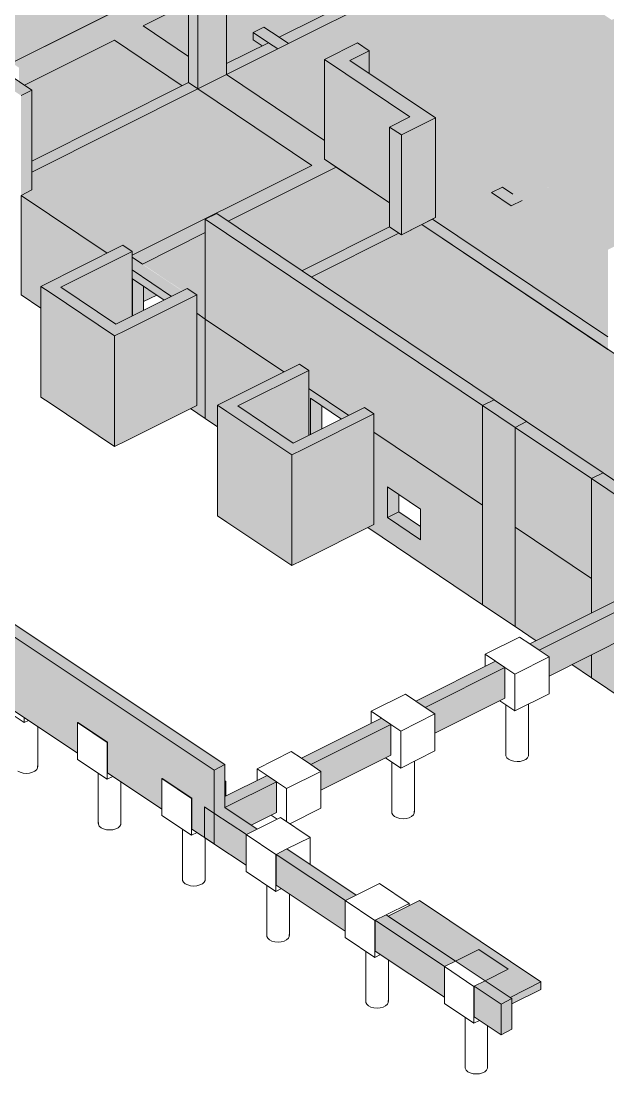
# Model space of a CAD drawing. Extents: x -2131 to 52870, y -3196 to 88043.
# Drawn here: x 15005 to 15783, y 63354 to 64750 of the extents above; entities that cross this region are included whole.
import ezdxf

# ---------------------------------------------------------------- set-up
doc = ezdxf.new("R2010")
doc.units = 0
for name, color, linetype, lineweight in [('A-FLOR', 7, 'Continuous', 25), ('S-BEAM', 7, 'Continuous', 25), ('S-COLS', 7, 'Continuous', 25), ('S-FNDN', 7, 'Continuous', 25)]:
    doc.layers.add(name, color=color, linetype=linetype, lineweight=lineweight)

msp = doc.modelspace()

# ---------------------------------------------------------------- hatches: boundary and pattern name
at = {"layer": 'A-FLOR', "true_color": 0xbfbfbf}
h = msp.add_hatch(color=9, dxfattribs=at)
h.paths.add_polyline_path([(15845.018, 64104.938), (16107.247, 64236.205), (16107.247, 64354.914), (15887.116, 64244.724), (15536.484, 64480.121), (15509.426, 64466.576), (15506.203, 64468.74), (15389.864, 64410.505), (15836.826, 64110.437)], flags=0)
h.paths.add_polyline_path([(17008.205, 64287.275), (17008.205, 64398.183), (17016.142, 64402.156), (16823.813, 64531.272), (16823.813, 64411.066), (16958.71, 64320.503)], flags=0)
h.paths.add_polyline_path([(16874.891, 64906.312), (16874.893, 64906.312), (16860.663, 64915.864)], flags=0)
h.paths.add_polyline_path([(16238.207, 64301.761), (16648.794, 64507.294), (16648.794, 64639.472), (16666.96, 64648.565), (16779.746, 64572.846), (16985.996, 64676.092), (16985.996, 64808.263), (17004.161, 64817.356), (17116.942, 64741.641), (17118.795, 64742.569), (17003.464, 64819.994), (16984.713, 64810.608), (16945.387, 64837.009), (16926.316, 64827.463), (16913.357, 64836.162), (16951.181, 64855.096), (16917.373, 64877.792), (16890.884, 64864.532), (16848.403, 64893.052), (16874.891, 64906.312), (16860.664, 64915.863), (16860.663, 64915.864), (16860.663, 64915.865), (16837.136, 64931.66), (16814.43, 64920.295), (16749.402, 64963.952), (16772.107, 64975.317), (16765.903, 64979.482), (16750.755, 64971.899), (16737.684, 64980.675), (16752.832, 64988.257), (16697.978, 65025.083), (16682.83, 65017.501), (16669.759, 65026.276), (16684.907, 65033.858), (16550.224, 65124.277), (16385.603, 65041.874), (16727.673, 64812.224), (16840.477, 64868.69), (16852.894, 64860.353), (16852.894, 64728.157), (16680.326, 64641.776), (16513.016, 64754.099), (16513.016, 64758.534), (16371.058, 64853.838), (16367.273, 64851.944), (16216.302, 64953.298), (16190.758, 64940.512), (16187.49, 64942.705), (15947.398, 64822.524), (15966.919, 64809.419), (15966.919, 64677.146), (15963.2, 64675.285), (16146.963, 64552.267), (16146.963, 64665.928), (16167.399, 64676.157), (16303.011, 64585.114), (16303.021, 64475.233), (16309.651, 64470.782), (16303.011, 64467.458), (16303.011, 64452.906), (16136.915, 64369.764), (16191.73, 64332.964)], flags=0)
for points in [[(14884.746, 64640.236), (14946.724, 64671.26), (14946.724, 64690.485), (14976.62, 64705.45), (14993.236, 64694.542), (15305.22, 64850.71), (15238.418, 65106.017), (14773.569, 65065.143), (14883.851, 64643.655)], [(15657.093, 64520.447), (15950.194, 64667.163), (15870.899, 64720.398), (15849.886, 64709.88), (15824.219, 64727.111), (15845.232, 64737.63), (15809.353, 64761.717), (15788.34, 64751.199), (15771.488, 64762.512), (15792.501, 64773.03), (15653.041, 64866.657), (15359.939, 64719.941), (15407.407, 64688.074), (15407.407, 64698.973), (15451.117, 64720.852), (15466.802, 64710.322), (15466.802, 64680.386), (15554.649, 64621.41), (15554.649, 64589.223), (15654.091, 64522.463)], [(15152.659, 64439.259), (15390.756, 64558.442), (15239.785, 64659.796), (15019.735, 64549.647), (15019.735, 64525.904), (15133.763, 64449.352), (15140.241, 64452.595), (15152.659, 64444.258)], [(15653.53, 63455.58), (15694.388, 63476.032), (15533.614, 63583.968), (15491.94, 63563.107), (15651.086, 63457.206)], [(15655.847, 63446.962), (15694.388, 63466.254), (15694.388, 63476.032), (15653.53, 63455.58), (15655.847, 63454.038)]]:
    msp.add_hatch(color=9, dxfattribs=at).paths.add_polyline_path(points, flags=0)
h = msp.add_hatch(color=9, dxfattribs=at)
h.paths.add_polyline_path([(15277.629, 64693.292), (15324.798, 64716.903), (15312.881, 64724.903), (15312.881, 64734.681), (15327.262, 64741.879), (15335.605, 64736.278), (15620.363, 64878.817), (15620.363, 64888.595), (15634.744, 64895.794), (15655.004, 64882.192), (15760.967, 64935.233), (15760.967, 65021.487), (15744.705, 65032.404), (15277.629, 64798.603), (15277.629, 64702.965)], flags=0)
h.paths.add_polyline_path([(15227.367, 64702.705), (15227.367, 64773.444), (15167.005, 64743.229), (15209.786, 64714.508)], flags=0)
h.paths.add_polyline_path([(15811.229, 64960.392), (15834.568, 64972.075), (15811.229, 64987.744), (15811.229, 64967.915)], flags=0)
h = msp.add_hatch(color=9, dxfattribs=at)
h.paths.add_polyline_path([(15019.735, 64564.2), (15219.024, 64663.956), (15129.161, 64724.286), (15009.998, 64664.637), (15019.735, 64658.1), (15019.735, 64570.88)], flags=0)
h.paths.add_polyline_path([(14946.724, 64574.921), (14946.724, 64593.191), (14931.134, 64585.388)], flags=0)
h = msp.add_hatch(color=9, dxfattribs=at)
h.paths.add_polyline_path([(15905.281, 64268.369), (16270.168, 64451.018), (16158.852, 64525.751), (15997.765, 64445.116), (15800.39, 64577.624), (15655.13, 64504.912), (15554.649, 64572.37), (15554.649, 64489.214), (15550.865, 64487.319), (15783.201, 64331.34), (15783.201, 64446.683), (15801.366, 64455.776), (15905.281, 64386.013), (15905.281, 64279.78)], flags=0)
h.paths.add_polyline_path([(15407.407, 64591.613), (15407.407, 64671.221), (15345.559, 64712.743), (15277.629, 64678.74), (15390.756, 64602.792)], flags=0)
h = msp.add_hatch(color=9, dxfattribs=at)
h.paths.add_polyline_path([(15249.506, 64371.648), (15249.506, 64469.355), (15166.132, 64427.621), (15219.62, 64392.196), (15225.686, 64395.232), (15238.103, 64386.802), (15238.103, 64379.303), (15249.502, 64371.651)], flags=0)
h.paths.add_polyline_path([(15377.447, 64418.842), (15493.785, 64477.077), (15493.785, 64508.787), (15423.092, 64556.246), (15279.696, 64484.467), (15367.782, 64425.33)], flags=0)
at = {"layer": 'S-BEAM', "true_color": 0xbfbfbf}
h = msp.add_hatch(color=9, dxfattribs=at)
h.paths.add_polyline_path([(14883.95, 64617.063), (14946.724, 64648.485), (14946.724, 64671.26), (14856.173, 64625.933), (14857.96, 64624.734), (14866.426, 64628.828), (14880.868, 64619.133)], flags=0)
h.paths.add_polyline_path([(15009.998, 64664.637), (15227.367, 64773.444), (15227.367, 64800.329), (15265.211, 64819.272), (15277.629, 64810.935), (15277.629, 64798.603), (15760.967, 65040.545), (15760.967, 65067.429), (15798.811, 65086.373), (15811.229, 65078.036), (15811.229, 65065.704), (16025.353, 65172.886), (16025.353, 65211.182), (14993.236, 64694.295), (15002.762, 64687.9), (15002.762, 64669.495), (15008.716, 64665.497)], flags=0)
h.paths.add_polyline_path([(16081.392, 65227.822), (16088.247, 65231.726), (16078.913, 65237.992), (16071.654, 65234.359), (16081.389, 65227.824)], flags=0)
for points in [[(15347.522, 64728.278), (15632.28, 64870.817), (15620.363, 64878.817), (15335.605, 64736.278), (15343.949, 64730.677)], [(15359.939, 64719.941), (15653.041, 64866.657), (15640.623, 64874.994), (15347.522, 64728.278), (15348.023, 64727.941)], [(15219.024, 64663.956), (15227.367, 64668.133), (15227.367, 64702.705), (15167.005, 64743.229), (15129.161, 64724.286), (15212.803, 64668.133)], [(15277.629, 64678.74), (15345.559, 64712.743), (15333.141, 64721.079), (15277.629, 64693.292), (15277.629, 64689.699)], [(15390.756, 64558.442), (15407.407, 64566.777), (15407.407, 64591.613), (15277.629, 64678.74), (15239.785, 64659.796), (15378.34, 64566.777)], [(15019.735, 64549.647), (15239.785, 64659.796), (15227.367, 64668.133), (15019.735, 64564.2), (15019.735, 64558.442)], [(15669.51, 64512.111), (15962.612, 64658.827), (15950.194, 64667.163), (15657.093, 64520.447), (15659.374, 64518.916)], [(15166.132, 64427.621), (15249.506, 64469.355), (15249.506, 64486.995), (15264.643, 64494.573), (15279.696, 64484.467), (15423.092, 64556.246), (15407.407, 64566.777), (15152.659, 64439.259), (15152.659, 64436.667)], [(15783.201, 64314.488), (15783.201, 64331.34), (15550.865, 64487.319), (15536.484, 64480.121), (15769.657, 64323.58)], [(15389.864, 64410.505), (15506.203, 64468.74), (15493.785, 64477.077), (15377.447, 64418.842), (15385.79, 64413.24)], [(15043.778, 64389.757), (15152.659, 64444.258), (15140.241, 64452.595), (15031.36, 64398.093), (15033.055, 64396.955)], [(15131.185, 64347.928), (15152.659, 64358.677), (15152.659, 64444.258), (15058.158, 64396.955), (15129.222, 64349.246)], [(15043.778, 64243.087), (15043.778, 64389.757), (15031.36, 64398.093), (15031.36, 64251.424), (15033.055, 64250.286)], [(15129.222, 64332.393), (15143.603, 64339.592), (15058.158, 64396.955), (15043.778, 64389.757), (15105.816, 64348.107)], [(15143.603, 64339.592), (15238.103, 64386.895), (15225.686, 64395.232), (15131.185, 64347.928), (15131.658, 64347.611)], [(15153.227, 64358.962), (15167.607, 64366.16), (15167.607, 64398.37), (15153.227, 64408.025), (15153.227, 64361.996)], [(15167.607, 64377.841), (15184.7, 64386.895), (15167.607, 64398.37), (15167.607, 64378.075)], [(15129.222, 64185.724), (15129.222, 64332.393), (15043.778, 64389.757), (15043.778, 64243.087), (15073.858, 64222.893)], [(15143.603, 64192.923), (15238.103, 64240.226), (15237.916, 64386.802), (15143.603, 64339.592), (15143.603, 64222.893)], [(15129.222, 64185.724), (15143.603, 64192.923), (15143.603, 64339.592), (15129.222, 64332.393), (15129.222, 64222.893)], [(15278.214, 64232.368), (15386.826, 64286.735), (15374.409, 64295.072), (15265.796, 64240.704), (15277.061, 64233.142)], [(15366.201, 64190.151), (15386.826, 64200.475), (15386.826, 64286.735), (15292.595, 64239.566), (15364.237, 64191.469)], [(15261.089, 63756.992), (15275.415, 63764.227), (14497.994, 64281.545), (14494.611, 64275.684), (14476.593, 64279.178), (14476.593, 64280.326), (14475.476, 64279.762), (15245.319, 63767.485)], [(15261.061, 63659.231), (15261.089, 63756.992), (14475.476, 64279.762), (14475.476, 64181.982), (14522.062, 64150.983), (14522.469, 64191.453), (14561.706, 64165.127), (14561.706, 64124.602), (14633.721, 64076.812), (14634.129, 64117.152), (14673.366, 64090.826), (14673.366, 64050.3), (14745.381, 64002.51), (14745.788, 64042.85), (14785.026, 64016.524), (14785.026, 63975.998), (14857.041, 63928.208), (14857.448, 63968.548), (14896.686, 63942.222), (14896.686, 63901.697), (15080.361, 63779.474), (15080.768, 63819.945), (15120.006, 63793.619), (15120.006, 63753.093), (15192.021, 63705.172), (15192.428, 63745.643), (15231.666, 63719.317), (15231.666, 63678.791), (15245.319, 63669.706)], [(15278.214, 64085.698), (15278.214, 64232.368), (15265.796, 64240.704), (15265.796, 64094.035), (15277.061, 64086.473)], [(15364.237, 64174.616), (15378.618, 64181.814), (15292.595, 64239.566), (15278.214, 64232.368), (15340.174, 64190.77)], [(15364.237, 64027.947), (15364.237, 64174.616), (15278.214, 64232.368), (15278.214, 64085.698), (15292.595, 64076.044)], [(15378.618, 64181.814), (15473.122, 64229.119), (15460.704, 64237.456), (15366.201, 64190.151), (15368.5, 64188.607)], [(15378.618, 64035.145), (15473.122, 64082.45), (15473.122, 64229.119), (15378.618, 64181.814), (15378.618, 64107.981)], [(15660.265, 64079.036), (15660.265, 64211.232), (15617.151, 64240.177), (15617.151, 64107.981), (15648.978, 64086.613)], [(15249.502, 64222.893), (15249.506, 64222.924), (15249.502, 64222.895)], [(15364.237, 64027.947), (15378.618, 64035.145), (15378.618, 64181.814), (15364.237, 64174.616), (15364.237, 64092.897)], [(15804.733, 63982.047), (15804.733, 64114.243), (15761.553, 64143.232), (15761.553, 64011.036), (15802.131, 63983.794)], [(15660.265, 63947.132), (15660.265, 64079.036), (15617.151, 64107.981), (15617.151, 63976.076)], [(15692.108, 63915.738), (15813.209, 63976.357), (15800.791, 63984.694), (15679.69, 63924.075), (15691.861, 63915.904)], [(15705.178, 63881.539), (15813.209, 63935.616), (15813.209, 63976.357), (15692.108, 63915.738), (15705.178, 63906.964), (15705.178, 63884.232)], [(15540.884, 63840.041), (15646.695, 63893.006), (15634.278, 63901.343), (15528.467, 63848.378), (15536.285, 63843.129)], [(15553.956, 63805.843), (15646.695, 63852.265), (15646.695, 63893.006), (15541.073, 63839.915), (15553.956, 63831.266), (15553.956, 63808.534)], [(15389.356, 63764.192), (15495.472, 63817.31), (15483.054, 63825.646), (15376.938, 63772.528)], [(15402.754, 63730.157), (15495.472, 63776.568), (15495.472, 63817.31), (15389.356, 63764.192), (15402.754, 63755.197), (15402.754, 63732.465)], [(15261.089, 63699.954), (15275.415, 63707.189), (15275.415, 63764.227), (15261.089, 63756.992), (15261.089, 63699.972)], [(15268.252, 63703.572), (15343.943, 63741.46), (15331.525, 63749.796), (15275.415, 63721.709), (15275.379, 63707.171)], [(15310.383, 63683.92), (15343.943, 63700.718), (15343.943, 63741.46), (15275.442, 63707.171), (15304.47, 63687.855)], [(15303.731, 63630.837), (15303.731, 63671.579), (15261.061, 63699.972), (15261.061, 63659.231), (15282.474, 63644.982)], [(15303.963, 63671.424), (15318.128, 63678.767), (15275.415, 63707.157), (15261.089, 63699.954), (15303.731, 63671.579)], [(15435.279, 63584.043), (15449.66, 63591.241), (15357.756, 63652.397), (15343.375, 63645.198), (15363.621, 63631.726)], [(15434.923, 63543.538), (15434.923, 63584.279), (15343.375, 63644.982), (15343.375, 63604.457), (15422.163, 63552.029)], [(15566.642, 63496.63), (15581.023, 63503.828), (15489.072, 63565.015), (15474.691, 63557.817), (15555.824, 63503.828)], [(15566.46, 63456.009), (15566.46, 63496.751), (15474.691, 63557.539), (15474.691, 63517.075), (15545.115, 63470.213)], [(15641.521, 63446.803), (15655.847, 63454.038), (15620.435, 63477.602), (15606.054, 63470.404), (15628.331, 63455.58)], [(15641.521, 63406.062), (15641.521, 63446.803), (15606.054, 63470.213), (15606.054, 63429.662), (15640.895, 63406.478)], [(15641.521, 63406.062), (15655.847, 63413.297), (15655.847, 63454.038), (15641.521, 63446.803), (15641.521, 63406.478)]]:
    msp.add_hatch(color=9, dxfattribs=at).paths.add_polyline_path(points, flags=0)
h = msp.add_hatch(color=9, dxfattribs=at)
h.paths.add_polyline_path([(15628.987, 64522.463), (15643.368, 64529.661), (15554.649, 64589.223), (15554.649, 64572.37), (15618.265, 64529.661)], flags=0)
h.paths.add_polyline_path([(15407.407, 64671.221), (15407.407, 64688.074), (15359.939, 64719.941), (15345.559, 64712.743), (15368.211, 64697.535)], flags=0)
h = msp.add_hatch(color=9, dxfattribs=at)
h.paths.add_polyline_path([(15249.502, 64354.798), (15249.506, 64354.799), (15249.502, 64371.651), (15238.103, 64379.303), (15238.103, 64362.45), (15249.5, 64354.799)], flags=0)
h.paths.add_polyline_path([(15204.827, 64384.791), (15219.207, 64391.989), (15152.659, 64436.29), (15152.659, 64419.814), (15201.692, 64386.895)], flags=0)
h.paths.add_polyline_path([(15119.382, 64442.154), (15133.763, 64449.352), (15019.735, 64525.904), (15005.355, 64518.706), (15116.247, 64444.258)], flags=0)
h = msp.add_hatch(color=9, dxfattribs=at)
h.paths.add_polyline_path([(15249.502, 64222.893), (15249.501, 64222.895), (15249.499, 64354.799), (15238.103, 64362.45), (15238.103, 64240.226), (15229.843, 64236.091), (15249.5, 64222.895)], flags=0)
h.paths.add_polyline_path([(15152.659, 64358.677), (15153.227, 64358.962), (15153.227, 64408.025), (15195.093, 64379.918), (15204.827, 64384.791), (15152.659, 64419.814), (15152.659, 64362.377)], flags=0)
h.paths.add_polyline_path([(15031.36, 64369.343), (15031.36, 64398.093), (15119.382, 64442.154), (15005.355, 64518.706), (15005.355, 64386.802), (15019.803, 64377.102)], flags=0)
at = {"layer": 'S-BEAM', "lineweight": 9, "true_color": 0x80ff00}
h = msp.add_hatch(color=70, dxfattribs=at)
h.paths.add_polyline_path([(15804.733, 64114.243), (15819.871, 64121.821), (15776.691, 64150.809), (15761.553, 64143.232), (15800.791, 64116.89)], flags=0)
h.paths.add_polyline_path([(15660.265, 64211.232), (15675.402, 64218.809), (15632.288, 64247.754), (15617.151, 64240.177), (15648.978, 64218.809)], flags=0)
at = {"layer": 'S-BEAM', "true_color": 0xbfbfbf}
h = msp.add_hatch(color=9, dxfattribs=at)
h.paths.add_polyline_path([(15804.733, 63850.143), (15804.733, 63931.373), (15761.553, 63909.759), (15761.553, 63879.131), (15767.712, 63874.997)], flags=0)
h.paths.add_polyline_path([(15761.553, 63965.053), (15800.791, 63984.694), (15761.553, 64011.036), (15761.553, 63976.357)], flags=0)
at = {"layer": 'S-COLS', "true_color": 0xc0c0c0}
for points in [[(15239.785, 64659.796), (15239.785, 64791.992), (15227.367, 64800.329), (15227.367, 64668.133), (15235.711, 64662.531)], [(15239.785, 64659.796), (15277.629, 64678.74), (15277.629, 64810.935), (15239.785, 64791.992), (15239.785, 64664.571)], [(15345.559, 64712.743), (15359.939, 64719.941), (15327.262, 64741.879), (15312.881, 64734.681), (15342.01, 64715.125)], [(15324.798, 64716.903), (15333.141, 64721.079), (15312.881, 64734.681), (15312.881, 64724.903), (15323.011, 64718.102)], [(15466.802, 64680.386), (15466.802, 64710.322), (15441.258, 64697.535)], [(15493.785, 64508.787), (15493.785, 64609.273), (15520.844, 64622.817), (15407.407, 64698.973), (15407.407, 64566.777), (15481.922, 64516.751)], [(15005.355, 64518.706), (15019.735, 64525.904), (15019.735, 64658.1), (15005.354, 64650.902), (15005.354, 64518.707)], [(15509.426, 64466.576), (15554.649, 64489.214), (15554.649, 64621.41), (15509.426, 64598.772), (15509.426, 64468.74)], [(15509.426, 64466.576), (15509.426, 64598.772), (15493.785, 64609.273), (15493.785, 64477.077), (15506.203, 64468.74)], [(15655.13, 64504.912), (15669.51, 64512.111), (15643.368, 64529.661), (15628.987, 64522.463), (15646.554, 64510.669)], [(15617.151, 64107.981), (15617.151, 64240.177), (15249.506, 64486.995), (15249.508, 64354.798), (15353.822, 64284.767), (15374.409, 64295.072), (15386.826, 64286.735), (15386.826, 64262.609), (15439.845, 64227.015), (15460.704, 64237.456), (15473.122, 64229.119), (15473.122, 64204.675), (15578.052, 64134.23)], [(15388.813, 64201.47), (15403.951, 64209.181), (15403.951, 64239.705), (15388.813, 64249.868), (15388.813, 64201.603)], [(15761.553, 64011.036), (15761.553, 64143.232), (15660.265, 64211.232), (15660.265, 64079.036), (15750.267, 64018.613)], [(15490.991, 64091.635), (15506.132, 64099.215), (15506.13, 64122.217), (15490.994, 64132.379), (15490.991, 64091.639)], [(15534.779, 64062.238), (15534.782, 64062.24), (15534.782, 64079.979), (15506.128, 64099.213), (15490.997, 64091.635), (15506.132, 64081.473)]]:
    msp.add_hatch(color=9, dxfattribs=at).paths.add_polyline_path(points, flags=0)
at = {"layer": 'S-COLS', "lineweight": 9, "true_color": 0x8080ff}
for points in [[(15509.426, 64598.772), (15554.649, 64621.41), (15441.258, 64697.535), (15466.802, 64710.322), (15451.117, 64720.852), (15407.407, 64698.973), (15520.844, 64622.817), (15493.785, 64609.273), (15505.156, 64601.638)], [(15617.151, 64240.177), (15632.288, 64247.754), (15264.643, 64494.573), (15249.506, 64486.995), (15558.16, 64279.78)], [(15761.553, 64143.232), (15776.691, 64150.809), (15675.402, 64218.809), (15660.265, 64211.232), (15756.109, 64146.887)]]:
    msp.add_hatch(color=171, dxfattribs=at).paths.add_polyline_path(points, flags=0)
at = {"layer": 'S-COLS', "true_color": 0x8080ff}
msp.add_hatch(color=171, dxfattribs=at).paths.add_polyline_path([(15005.354, 64650.902), (15019.735, 64658.1), (14987.057, 64680.038), (14972.866, 64672.713), (15002.762, 64652.642)], flags=0)
at = {"layer": 'S-COLS', "true_color": 0xc0c0c0}
h = msp.add_hatch(color=9, dxfattribs=at)
h.paths.add_polyline_path([(15617.151, 63976.076), (15617.151, 64107.981), (15473.122, 64204.675), (15473.122, 64082.45), (15464.862, 64078.316), (15600.223, 63987.44)], flags=0)
h.paths.add_polyline_path([(15534.782, 64062.24), (15534.779, 64062.238), (15490.991, 64091.639), (15490.994, 64132.379), (15534.782, 64102.981), (15534.782, 64073.066)], flags=0)
h.paths.add_polyline_path([(15386.826, 64200.475), (15388.813, 64201.603), (15388.813, 64249.868), (15430.111, 64222.142), (15439.845, 64227.015), (15386.826, 64262.609), (15386.826, 64201.603)], flags=0)
h.paths.add_polyline_path([(15265.796, 64211.958), (15265.796, 64240.704), (15353.822, 64284.767), (15249.506, 64354.795), (15249.509, 64222.893)], flags=0)
h = msp.add_hatch(color=9, dxfattribs=at)
h.paths.add_polyline_path([(15761.553, 63879.131), (15761.553, 63909.759), (15735.419, 63896.677)], flags=0)
h.paths.add_polyline_path([(15688.236, 63928.353), (15761.553, 63965.053), (15761.553, 64011.036), (15660.265, 64079.036), (15660.265, 63947.132), (15680.883, 63933.29)], flags=0)

# ---------------------------------------------------------------- linework, layer by layer
at = {"layer": 'A-FLOR', "lineweight": 9}
for p, q in [((15653.041, 64866.657), (15359.939, 64719.941)), ((14993.025, 64694.437), (15305.22, 64850.71)), ((15227.367, 64773.444), (15167.005, 64743.229)), ((15167.005, 64743.229), (15227.367, 64702.705)), ((15129.161, 64724.286), (15009.998, 64664.637)), ((15219.024, 64663.956), (15129.161, 64724.286)), ((15324.798, 64716.903), (15312.881, 64724.903)), ((15345.559, 64712.743), (15277.629, 64678.74)), ((15277.629, 64678.74), (15407.407, 64591.613)), ((15239.785, 64659.796), (15019.735, 64549.647)), ((15390.756, 64558.442), (15239.785, 64659.796)), ((15152.659, 64439.259), (15390.756, 64558.442)), ((15423.092, 64556.246), (15279.696, 64484.467)), ((15493.785, 64508.787), (15423.092, 64556.246)), ((15655.13, 64504.912), (15628.987, 64522.463)), ((15643.368, 64529.661), (15657.093, 64520.447)), ((15669.51, 64512.111), (15655.13, 64504.912)), ((15536.484, 64480.121), (15509.426, 64466.576)), ((15887.116, 64244.724), (15536.484, 64480.121)), ((15554.649, 64489.214), (15550.865, 64487.319)), ((15550.865, 64487.319), (15783.201, 64331.34)), ((15249.506, 64469.355), (15166.132, 64427.621)), ((15377.447, 64418.842), (15493.785, 64477.077)), ((15506.203, 64468.74), (15389.864, 64410.505)), ((15509.426, 64466.576), (15506.203, 64468.74)), ((15533.614, 63583.968), (15491.94, 63563.107)), ((15694.388, 63476.032), (15533.614, 63583.968)), ((15491.94, 63563.107), (15653.53, 63455.58)), ((15653.53, 63455.58), (15694.388, 63476.032)), ((15694.388, 63476.032), (15694.388, 63466.254)), ((15694.388, 63466.254), (15655.847, 63446.962))]:
    msp.add_line(p, q, dxfattribs=at)
at = {"layer": 'S-BEAM', "lineweight": 9}
for p, q in [((15640.623, 64874.994), (15347.522, 64728.278)), ((15359.939, 64719.941), (15653.041, 64866.657)), ((15305.219, 64850.71), (14993.025, 64694.437)), ((15167.005, 64743.229), (15227.367, 64773.444)), ((15227.367, 64702.705), (15167.005, 64743.229)), ((15009.998, 64664.637), (15129.161, 64724.286)), ((15129.161, 64724.286), (15219.024, 64663.956)), ((15333.141, 64721.079), (15277.629, 64693.292)), ((15333.141, 64721.079), (15345.559, 64712.743)), ((15359.939, 64719.941), (15345.559, 64712.743)), ((15359.939, 64719.941), (15347.522, 64728.278)), ((15277.629, 64678.74), (15345.559, 64712.743)), ((15277.629, 64678.74), (15239.785, 64659.796)), ((15407.407, 64591.613), (15277.629, 64678.74)), ((15227.367, 64668.133), (15019.735, 64564.2)), ((15019.735, 64549.647), (15239.785, 64659.796)), ((15227.367, 64668.133), (15239.785, 64659.796)), ((15239.785, 64659.796), (15390.756, 64558.442)), ((15423.092, 64556.246), (15407.407, 64566.777)), ((15390.756, 64558.442), (15152.659, 64439.259)), ((15279.696, 64484.467), (15423.092, 64556.246)), ((15005.355, 64518.706), (15019.736, 64525.905)), ((15628.987, 64522.463), (15643.368, 64529.661)), ((15119.382, 64442.154), (15005.355, 64518.706)), ((15005.355, 64518.706), (15005.355, 64386.802)), ((15550.865, 64487.319), (15536.484, 64480.121)), ((15536.484, 64480.121), (15783.201, 64314.488)), ((15783.201, 64331.34), (15550.865, 64487.319)), ((15166.132, 64427.621), (15249.506, 64469.355)), ((15493.785, 64477.077), (15377.447, 64418.842)), ((15389.864, 64410.505), (15506.203, 64468.74)), ((15506.203, 64468.74), (15493.785, 64477.077)), ((15140.241, 64452.595), (15031.36, 64398.093)), ((15140.241, 64452.595), (15152.659, 64444.258)), ((15058.158, 64396.955), (15152.659, 64444.258)), ((15152.659, 64444.258), (15152.659, 64358.677)), ((15166.132, 64427.621), (15152.659, 64436.667)), ((15152.659, 64436.667), (15166.132, 64427.621)), ((15204.827, 64384.791), (15152.659, 64419.814)), ((15031.36, 64398.093), (15043.778, 64389.757)), ((15031.36, 64251.424), (15031.36, 64398.093)), ((15131.185, 64347.928), (15058.158, 64396.955)), ((15225.686, 64395.232), (15131.185, 64347.928)), ((15153.227, 64408.025), (15195.093, 64379.918)), ((15153.227, 64358.962), (15153.227, 64408.025)), ((15167.607, 64398.37), (15167.607, 64366.16)), ((15225.686, 64395.232), (15238.103, 64386.895)), ((15043.778, 64389.757), (15129.222, 64332.393)), ((15143.603, 64339.592), (15238.103, 64386.895)), ((15167.607, 64377.841), (15185.125, 64386.609)), ((15238.103, 64386.895), (15238.103, 64240.226)), ((15249.502, 64354.798), (15238.103, 64362.45)), ((15249.502, 64222.893), (15249.502, 64354.798)), ((15129.222, 64332.393), (15143.603, 64339.592)), ((15129.222, 64185.724), (15129.222, 64332.393)), ((15374.409, 64295.072), (15265.796, 64240.704)), ((15292.595, 64239.566), (15386.826, 64286.735)), ((15374.409, 64295.072), (15386.826, 64286.735)), ((15386.826, 64286.735), (15386.826, 64200.475)), ((14475.476, 64279.762), (15261.089, 63756.992)), ((15275.415, 63764.227), (14497.994, 64281.545)), ((15043.778, 64243.087), (15031.36, 64251.424)), ((15043.778, 64243.087), (15129.222, 64185.724)), ((15265.796, 64240.704), (15278.214, 64232.368)), ((15265.796, 64094.035), (15265.796, 64240.704)), ((15143.603, 64192.923), (15238.103, 64240.226)), ((15278.214, 64232.368), (15364.237, 64174.616)), ((15366.201, 64190.151), (15292.595, 64239.566)), ((15460.704, 64237.456), (15366.201, 64190.151)), ((15378.618, 64181.814), (15473.122, 64229.119)), ((15473.122, 64229.119), (15460.704, 64237.456)), ((15473.122, 64082.45), (15473.122, 64229.119)), ((15617.151, 64240.177), (15617.151, 64107.981)), ((15660.265, 64211.232), (15675.402, 64218.809)), ((15660.265, 64079.036), (15660.265, 64211.232)), ((15143.603, 64192.923), (15129.222, 64185.724)), ((15364.237, 64174.616), (15378.618, 64181.814)), ((15364.237, 64027.947), (15364.237, 64174.616)), ((15776.691, 64150.809), (15761.553, 64143.232)), ((15761.553, 64011.036), (15761.553, 64143.232)), ((15617.151, 64107.981), (15617.151, 63976.076)), ((15278.214, 64085.698), (15265.796, 64094.035)), ((15278.214, 64085.698), (15364.237, 64027.947)), ((15378.618, 64035.145), (15473.122, 64082.45)), ((15660.265, 63947.132), (15660.265, 64079.036)), ((15378.618, 64035.145), (15364.237, 64027.947)), ((15761.553, 64011.036), (15761.553, 63965.053)), ((15800.791, 63984.694), (15679.69, 63924.075)), ((15692.108, 63915.738), (15813.209, 63976.357)), ((15705.178, 63881.539), (15813.209, 63935.616)), ((15679.69, 63924.075), (15692.108, 63915.738)), ((15761.553, 63909.759), (15761.553, 63879.131)), ((14896.686, 63901.697), (15080.361, 63779.474)), ((15634.278, 63901.343), (15528.467, 63848.378)), ((15540.884, 63840.041), (15646.695, 63893.006)), ((15634.278, 63901.343), (15646.695, 63893.006)), ((15646.695, 63893.006), (15646.695, 63852.265)), ((15646.695, 63852.265), (15553.956, 63805.843)), ((15540.884, 63840.041), (15528.467, 63848.378)), ((15483.054, 63825.646), (15376.938, 63772.528)), ((15483.054, 63825.646), (15495.472, 63817.31)), ((15080.593, 63820.061), (15120.006, 63793.835)), ((15389.356, 63764.192), (15495.472, 63817.31)), ((15495.472, 63817.31), (15495.472, 63776.568)), ((15120.006, 63793.835), (15120.006, 63753.093)), ((15376.938, 63772.528), (15389.356, 63764.192)), ((15495.472, 63776.568), (15402.754, 63730.157)), ((15120.006, 63753.093), (15192.021, 63705.172)), ((15275.415, 63764.227), (15261.089, 63756.992)), ((15261.089, 63756.992), (15261.089, 63659.213)), ((15275.415, 63707.189), (15275.415, 63764.227)), ((15192.253, 63745.759), (15231.666, 63719.533)), ((15331.525, 63749.796), (15275.415, 63721.709)), ((15275.442, 63707.171), (15343.943, 63741.46)), ((15331.525, 63749.796), (15343.943, 63741.46)), ((15343.943, 63741.46), (15343.943, 63700.718)), ((15231.666, 63719.533), (15231.666, 63678.791)), ((15248.581, 63708.277), (15248.581, 63667.536)), ((15261.061, 63699.972), (15248.581, 63708.277)), ((15261.061, 63699.972), (15303.963, 63671.424)), ((15275.442, 63707.171), (15318.344, 63678.623)), ((15343.943, 63700.718), (15310.383, 63683.92)), ((15231.666, 63678.791), (15261.089, 63659.213)), ((15318.344, 63678.623), (15303.963, 63671.424)), ((15248.581, 63667.536), (15261.061, 63659.231)), ((15261.061, 63659.231), (15303.731, 63630.837)), ((15343.375, 63645.198), (15357.756, 63652.397)), ((15343.375, 63645.198), (15435.279, 63584.043)), ((15343.375, 63604.457), (15343.375, 63645.198)), ((15357.756, 63652.397), (15449.66, 63591.241)), ((15343.375, 63604.457), (15434.923, 63543.538)), ((15449.66, 63591.241), (15435.279, 63584.043)), ((15474.691, 63557.817), (15489.072, 63565.015)), ((15474.691, 63557.817), (15566.642, 63496.63)), ((15474.691, 63517.075), (15474.691, 63557.817)), ((15489.072, 63565.015), (15491.94, 63563.107)), ((15491.94, 63563.107), (15581.023, 63503.828)), ((15474.691, 63517.075), (15566.46, 63456.009)), ((15581.023, 63503.828), (15566.642, 63496.63)), ((15620.435, 63477.602), (15606.054, 63470.404)), ((15653.53, 63455.58), (15620.435, 63477.602)), ((15606.054, 63470.404), (15641.521, 63446.803)), ((15606.054, 63470.404), (15606.054, 63429.662)), ((15655.847, 63454.038), (15641.521, 63446.803)), ((15641.521, 63446.803), (15641.521, 63406.062)), ((15655.847, 63454.038), (15653.53, 63455.58)), ((15655.847, 63413.297), (15655.847, 63454.038)), ((15606.054, 63429.662), (15641.521, 63406.062)), ((15641.521, 63406.062), (15655.847, 63413.297))]:
    msp.add_line(p, q, dxfattribs=at)
at = {"layer": 'S-BEAM', "lineweight": 18}
for p, q in [((15031.36, 64369.343), (15005.355, 64386.802)), ((15632.288, 64247.754), (15617.151, 64240.177)), ((15675.402, 64218.809), (15632.288, 64247.754)), ((15249.502, 64222.893), (15229.843, 64236.091)), ((15617.151, 64240.177), (15660.265, 64211.232)), ((15761.553, 64143.232), (15804.733, 64114.243)), ((15819.871, 64121.821), (15776.691, 64150.809)), ((15660.265, 63947.132), (15617.151, 63976.076)), ((15804.733, 63850.143), (15761.553, 63879.131))]:
    msp.add_line(p, q, dxfattribs=at)
at = {"layer": 'S-COLS', "lineweight": 9}
for p, q in [((15227.367, 64800.329), (15227.367, 64668.133)), ((15277.629, 64810.935), (15277.629, 64678.74)), ((15239.785, 64791.992), (15239.785, 64659.796)), ((15312.881, 64734.681), (15327.262, 64741.879)), ((15333.141, 64721.079), (15312.881, 64734.681)), ((15312.881, 64734.681), (15312.881, 64724.903)), ((15327.262, 64741.879), (15347.522, 64728.278)), ((15345.559, 64712.743), (15333.141, 64721.079)), ((15359.939, 64719.941), (15345.559, 64712.743)), ((15347.522, 64728.278), (15359.939, 64719.941)), ((15466.802, 64710.322), (15466.802, 64680.386)), ((15407.407, 64698.973), (15407.407, 64566.777)), ((15019.735, 64658.1), (15019.735, 64525.904)), ((15554.649, 64621.41), (15554.649, 64489.214)), ((15493.785, 64609.273), (15493.785, 64477.077)), ((15509.426, 64466.576), (15509.426, 64598.772)), ((15423.092, 64556.246), (15407.407, 64566.777)), ((15493.785, 64508.787), (15407.407, 64566.777)), ((15493.785, 64508.787), (15423.092, 64556.246)), ((15628.987, 64522.463), (15643.368, 64529.661)), ((15655.13, 64504.912), (15628.987, 64522.463)), ((15643.368, 64529.661), (15657.093, 64520.447)), ((15669.51, 64512.111), (15655.13, 64504.912)), ((15249.506, 64486.995), (15249.506, 64354.799)), ((15554.649, 64489.214), (15509.426, 64466.576)), ((15536.484, 64480.121), (15509.426, 64466.576)), ((15550.865, 64487.319), (15536.484, 64480.121)), ((15554.649, 64489.214), (15550.865, 64487.319)), ((15506.203, 64468.74), (15493.785, 64477.077)), ((15509.426, 64466.576), (15493.785, 64477.077)), ((15509.426, 64466.576), (15506.203, 64468.74)), ((15353.822, 64284.767), (15249.506, 64354.799)), ((15353.822, 64284.767), (15249.506, 64354.799)), ((15439.845, 64227.015), (15387.098, 64262.426)), ((15439.845, 64227.015), (15387.098, 64262.426)), ((15388.813, 64249.868), (15430.111, 64222.142)), ((15388.813, 64201.47), (15388.813, 64249.868)), ((15403.951, 64239.705), (15403.951, 64209.047)), ((15617.151, 64240.177), (15617.151, 64107.981)), ((15675.402, 64218.809), (15660.265, 64211.232)), ((15617.151, 64107.981), (15473.122, 64204.675)), ((15617.151, 64107.981), (15473.122, 64204.675)), ((15660.265, 64211.232), (15660.265, 64079.036)), ((15761.553, 64143.232), (15776.691, 64150.809)), ((15761.553, 64143.232), (15761.553, 64011.036)), ((15490.994, 64132.379), (15534.782, 64102.981)), ((15490.994, 64091.637), (15490.994, 64132.379)), ((15506.132, 64122.216), (15506.132, 64099.215)), ((15534.782, 64102.981), (15534.782, 64062.24)), ((15617.151, 64107.981), (15617.151, 63976.076)), ((15506.128, 64099.213), (15490.994, 64091.637)), ((15534.782, 64062.24), (15490.994, 64091.637)), ((15506.132, 64099.215), (15534.782, 64079.98)), ((15761.553, 64011.036), (15660.265, 64079.036)), ((15660.265, 64079.036), (15660.265, 63947.132)), ((15761.553, 64011.036), (15660.265, 64079.036)), ((15761.553, 64011.036), (15761.553, 63965.053)), ((15761.553, 63909.759), (15761.553, 63879.131))]:
    msp.add_line(p, q, dxfattribs=at)
at = {"layer": 'S-COLS', "lineweight": 18}
for p, q in [((15451.117, 64720.852), (15407.407, 64698.973)), ((15466.802, 64710.322), (15451.117, 64720.852)), ((15441.258, 64697.535), (15466.802, 64710.322)), ((15407.407, 64698.973), (15520.844, 64622.817)), ((15554.649, 64621.41), (15441.258, 64697.535)), ((15019.735, 64658.1), (14987.057, 64680.038)), ((15005.354, 64650.902), (15019.735, 64658.1)), ((15520.844, 64622.817), (15493.785, 64609.273)), ((15509.426, 64598.772), (15554.649, 64621.41)), ((15493.785, 64609.273), (15509.426, 64598.772)), ((15264.643, 64494.573), (15249.506, 64486.995)), ((15632.288, 64247.754), (15264.643, 64494.573)), ((15249.506, 64486.995), (15617.151, 64240.177)), ((15617.151, 64240.177), (15632.288, 64247.754)), ((15265.796, 64211.958), (15249.506, 64222.895)), ((15776.691, 64150.809), (15675.402, 64218.809)), ((15660.265, 64211.232), (15761.553, 64143.232)), ((15617.151, 63976.076), (15464.862, 64078.316)), ((15688.236, 63928.353), (15660.265, 63947.132)), ((15761.553, 63879.131), (15735.419, 63896.677))]:
    msp.add_line(p, q, dxfattribs=at)
at = {"layer": 'S-FNDN', "lineweight": 9}
for p, q in [((15665.965, 63933.29), (15620.552, 63910.558)), ((15679.69, 63924.075), (15665.965, 63933.29)), ((15692.108, 63915.738), (15679.69, 63924.075)), ((15620.552, 63910.558), (15634.278, 63901.343)), ((15620.552, 63894.472), (15620.552, 63910.558)), ((15659.765, 63884.232), (15705.178, 63906.964)), ((15705.178, 63906.964), (15692.108, 63915.738)), ((15705.178, 63858.074), (15705.178, 63906.964)), ((15634.278, 63901.343), (15646.695, 63893.006)), ((15646.695, 63893.006), (15659.765, 63884.232)), ((15659.765, 63835.342), (15659.765, 63884.232)), ((15514.742, 63857.592), (15469.33, 63834.86)), ((15528.467, 63848.378), (15514.742, 63857.592)), ((15705.178, 63858.074), (15659.765, 63835.342)), ((15009.389, 63819.772), (14970.176, 63846.098)), ((15540.884, 63840.041), (15528.467, 63848.378)), ((15553.956, 63831.266), (15540.884, 63840.041)), ((15659.765, 63835.342), (15639.742, 63848.785)), ((15647.865, 63843.129), (15647.865, 63776.856)), ((15677.865, 63776.856), (15677.865, 63844.402)), ((15009.389, 63819.772), (15009.389, 63826.701)), ((15015.332, 63822.746), (15009.389, 63819.772)), ((15469.33, 63834.86), (15483.054, 63825.646)), ((15469.33, 63818.776), (15469.33, 63834.86)), ((15483.054, 63825.646), (15495.472, 63817.31)), ((15508.543, 63808.534), (15553.956, 63831.266)), ((15553.956, 63782.376), (15553.956, 63831.266)), ((15027.489, 63761.286), (15027.489, 63814.657)), ((15080.593, 63820.061), (15080.361, 63819.945)), ((15080.361, 63819.945), (15119.574, 63793.619)), ((15080.361, 63771.055), (15080.361, 63819.945)), ((15495.472, 63817.31), (15508.543, 63808.534)), ((15508.543, 63759.644), (15508.543, 63808.534)), ((15119.574, 63793.619), (15120.006, 63793.835)), ((15119.574, 63744.729), (15119.574, 63793.619)), ((15363.54, 63781.523), (15318.128, 63758.791)), ((15376.938, 63772.528), (15363.54, 63781.523)), ((15553.956, 63782.376), (15508.543, 63759.644)), ((15119.574, 63744.729), (15080.361, 63771.055)), ((15389.356, 63764.192), (15376.938, 63772.528)), ((15508.543, 63759.644), (15488.519, 63773.088)), ((15496.643, 63767.634), (15496.643, 63701.159)), ((15526.643, 63701.159), (15526.643, 63768.704)), ((15107.674, 63752.718), (15107.674, 63686.243)), ((15318.128, 63758.791), (15331.525, 63749.796)), ((15318.128, 63743.09), (15318.128, 63758.791)), ((15357.341, 63732.465), (15402.754, 63755.197)), ((15402.754, 63755.197), (15389.356, 63764.192)), ((15402.754, 63706.307), (15402.754, 63755.197)), ((15126.994, 63748.443), (15119.574, 63744.729)), ((15137.674, 63686.243), (15137.674, 63741.336)), ((15192.253, 63745.759), (15192.021, 63745.643)), ((15192.021, 63745.643), (15231.234, 63719.317)), ((15192.021, 63696.753), (15192.021, 63745.643)), ((15276.647, 63742.049), (15275.415, 63742.876)), ((15275.415, 63741.432), (15276.647, 63742.049)), ((15276.647, 63722.326), (15276.647, 63742.049)), ((15331.525, 63749.796), (15343.943, 63741.46)), ((15343.943, 63741.46), (15357.341, 63732.465)), ((15357.341, 63688.536), (15357.341, 63732.465)), ((15231.234, 63719.317), (15231.666, 63719.533)), ((15231.234, 63670.427), (15231.234, 63719.317)), ((15231.234, 63670.427), (15192.021, 63696.753)), ((15344.91, 63691.921), (15336.99, 63697.238)), ((15402.754, 63706.307), (15361.574, 63685.694)), ((15349.143, 63694.04), (15318.344, 63678.623)), ((15388.357, 63667.714), (15349.143, 63694.04)), ((15219.334, 63678.416), (15219.334, 63611.941)), ((15238.654, 63674.141), (15231.234, 63670.427)), ((15303.963, 63671.424), (15303.731, 63671.308)), ((15303.731, 63671.308), (15342.944, 63644.982)), ((15303.731, 63622.418), (15303.731, 63671.308)), ((15318.344, 63678.623), (15303.963, 63671.424)), ((15249.334, 63611.941), (15249.334, 63667.034)), ((15357.756, 63652.397), (15388.357, 63667.714)), ((15388.357, 63632.034), (15388.357, 63667.714)), ((15342.944, 63644.982), (15343.375, 63645.198)), ((15342.944, 63596.092), (15342.944, 63644.982)), ((15343.375, 63645.198), (15357.756, 63652.397)), ((15342.944, 63596.092), (15303.731, 63622.418)), ((15331.044, 63604.082), (15331.044, 63537.607)), ((15350.364, 63599.806), (15342.944, 63596.092)), ((15480.336, 63606.597), (15449.66, 63591.241)), ((15519.549, 63580.271), (15480.336, 63606.597)), ((15361.044, 63537.607), (15361.044, 63592.7)), ((15449.66, 63591.241), (15435.279, 63584.043)), ((15435.279, 63584.043), (15434.923, 63583.865)), ((15434.923, 63583.865), (15474.137, 63557.539)), ((15434.923, 63534.975), (15434.923, 63583.865)), ((15489.072, 63565.015), (15519.549, 63580.271)), ((15519.549, 63576.927), (15519.549, 63580.271)), ((15474.137, 63557.539), (15474.691, 63557.817)), ((15474.137, 63508.649), (15474.137, 63557.539)), ((15474.691, 63557.817), (15489.072, 63565.015)), ((15474.137, 63508.649), (15434.923, 63534.975)), ((15462.236, 63516.639), (15462.236, 63450.164)), ((15611.873, 63519.271), (15581.023, 63503.828)), ((15651.086, 63492.945), (15611.873, 63519.271)), ((15481.679, 63512.425), (15474.137, 63508.649)), ((15492.236, 63450.164), (15492.236, 63505.4)), ((15581.023, 63503.828), (15566.642, 63496.63)), ((15566.642, 63496.63), (15566.46, 63496.539)), ((15566.46, 63496.539), (15605.674, 63470.213)), ((15566.46, 63447.649), (15566.46, 63496.539)), ((15620.435, 63477.602), (15651.086, 63492.945)), ((15606.054, 63470.404), (15620.435, 63477.602)), ((15605.674, 63470.213), (15606.054, 63470.404)), ((15605.674, 63421.323), (15605.674, 63470.213)), ((15605.674, 63421.323), (15566.46, 63447.649)), ((15593.773, 63429.312), (15593.773, 63362.837)), ((15613.043, 63425.012), (15605.674, 63421.323)), ((15623.773, 63362.837), (15623.773, 63417.872))]:
    msp.add_line(p, q, dxfattribs=at)
at = {"layer": 'S-FNDN', "lineweight": 18}
for points in [[(15651.512, 63771.173, 0), (15649.21, 63773.258, 0), (15648.014, 63775.634, 0), (15648.014, 63778.078, 0)], [(15677.716, 63778.079, 0), (15677.708, 63775.604, 0), (15676.499, 63773.23, 0), (15674.184, 63771.151, 0), (15670.953, 63769.533, 0), (15667.066, 63768.509, 0), (15662.839, 63768.161, 0), (15658.614, 63768.517, 0), (15654.733, 63769.549, 0), (15651.512, 63771.173, 0)], [(15027.34, 63762.509, 0), (15027.332, 63760.034, 0), (15026.122, 63757.66, 0), (15023.808, 63755.58, 0), (15020.577, 63753.963, 0), (15016.69, 63752.939, 0), (15012.463, 63752.591, 0), (15008.238, 63752.947, 0), (15004.357, 63753.979, 0), (15001.136, 63755.603, 0)], [(15500.289, 63695.476, 0), (15497.987, 63697.56, 0), (15496.792, 63699.936, 0), (15496.791, 63702.38, 0)], [(15526.494, 63702.381, 0), (15526.486, 63699.906, 0), (15525.276, 63697.533, 0), (15522.962, 63695.453, 0), (15519.73, 63693.835, 0), (15515.844, 63692.811, 0), (15511.617, 63692.463, 0), (15507.392, 63692.819, 0), (15503.511, 63693.852, 0), (15500.289, 63695.476, 0)], [(15111.321, 63680.56, 0), (15109.019, 63682.645, 0), (15107.823, 63685.021, 0), (15107.823, 63687.464, 0)], [(15137.525, 63687.466, 0), (15137.518, 63684.991, 0), (15136.308, 63682.617, 0), (15133.994, 63680.537, 0), (15130.762, 63678.92, 0), (15126.875, 63677.896, 0), (15122.648, 63677.548, 0), (15118.423, 63677.904, 0), (15114.543, 63678.936, 0), (15111.321, 63680.56, 0)], [(15222.981, 63606.258, 0), (15220.679, 63608.343, 0), (15219.483, 63610.719, 0), (15219.483, 63613.163, 0)], [(15249.185, 63613.164, 0), (15249.178, 63610.689, 0), (15247.968, 63608.316, 0), (15245.653, 63606.236, 0), (15242.422, 63604.618, 0), (15238.535, 63603.594, 0), (15234.308, 63603.246, 0), (15230.083, 63603.602, 0), (15226.203, 63604.634, 0), (15222.981, 63606.258, 0)], [(15334.69, 63531.924, 0), (15332.388, 63534.008, 0), (15331.193, 63536.384, 0), (15331.192, 63538.828, 0)], [(15360.895, 63538.829, 0), (15360.887, 63536.354, 0), (15359.677, 63533.981, 0), (15357.363, 63531.901, 0), (15354.131, 63530.283, 0), (15350.245, 63529.259, 0), (15346.018, 63528.911, 0), (15341.793, 63529.267, 0), (15337.912, 63530.3, 0), (15334.69, 63531.924, 0)], [(15465.883, 63444.481, 0), (15463.581, 63446.565, 0), (15462.385, 63448.941, 0), (15462.385, 63451.385, 0)], [(15492.087, 63451.386, 0), (15492.08, 63448.911, 0), (15490.87, 63446.538, 0), (15488.556, 63444.458, 0), (15485.324, 63442.84, 0), (15481.438, 63441.816, 0), (15477.211, 63441.468, 0), (15472.986, 63441.825, 0), (15469.105, 63442.857, 0), (15465.883, 63444.481, 0)], [(15597.42, 63357.154, 0), (15595.118, 63359.239, 0), (15593.922, 63361.615, 0), (15593.922, 63364.059, 0)], [(15623.624, 63364.06, 0), (15623.617, 63361.585, 0), (15622.407, 63359.211, 0), (15620.093, 63357.132, 0), (15616.861, 63355.514, 0), (15612.974, 63354.49, 0), (15608.747, 63354.142, 0), (15604.522, 63354.498, 0), (15600.642, 63355.53, 0), (15597.42, 63357.154, 0)]]:
    msp.add_polyline3d(points, dxfattribs=at)

doc.saveas('drawing.dxf')
